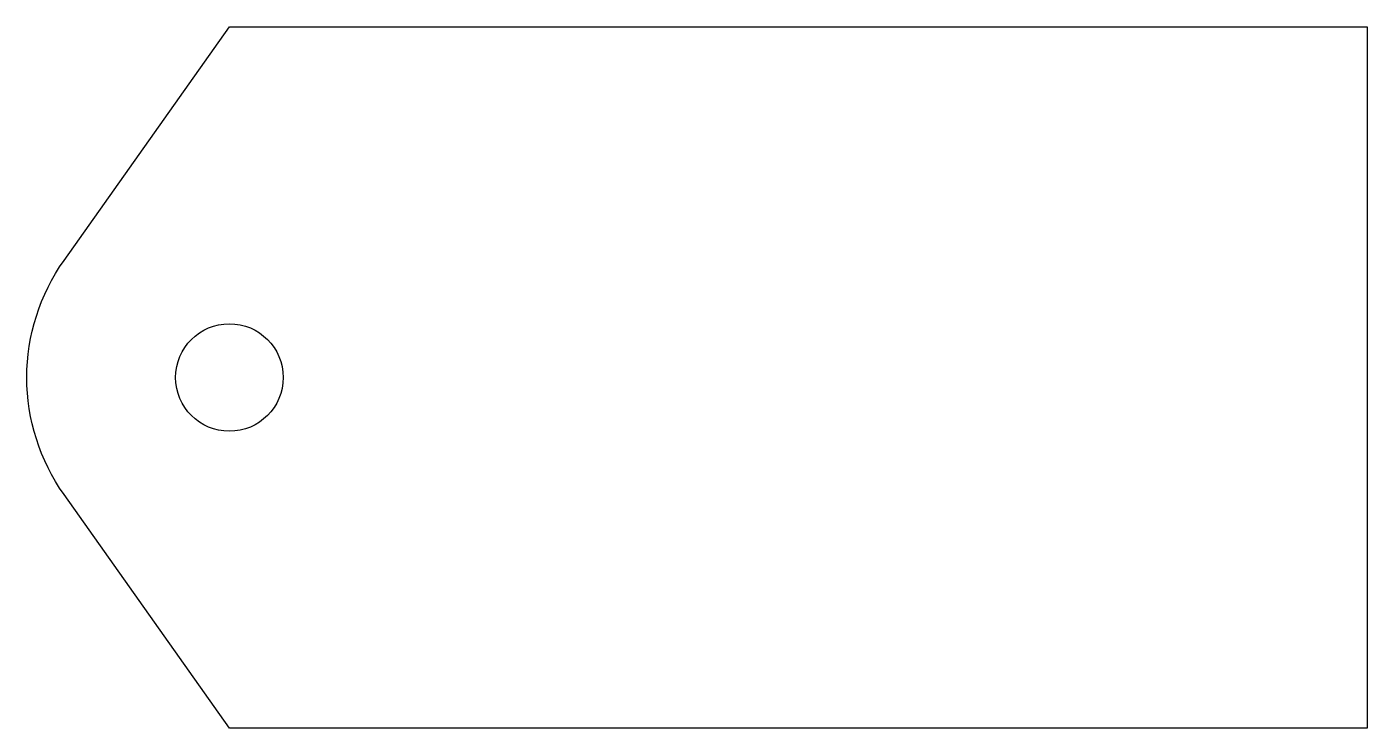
# Model space of a CAD drawing. Extents: x 0 to 860, y 0 to 450.
import ezdxf

# ---------------------------------------------------------------- set-up
doc = ezdxf.new("R2010")
doc.units = 0
doc.layers.get('0').update_dxf_attribs({"color": 2, "linetype": 'CONTINUOUS'})

msp = doc.modelspace()

# ---------------------------------------------------------------- linework, layer by layer
at = {"color": 2, "linetype": 'CONTINUOUS'}
for points in [[(0, 225, -0.155256), (23.9, 300.11), (130, 450), (860, 450), (860, 0), (130, 0), (23.9, 149.89, -0.155256)], [(95.5, 225, -1), (164.5, 225, -1)]]:
    msp.add_lwpolyline(points, format="xyb", close=True, dxfattribs=at)

doc.saveas('drawing.dxf')
